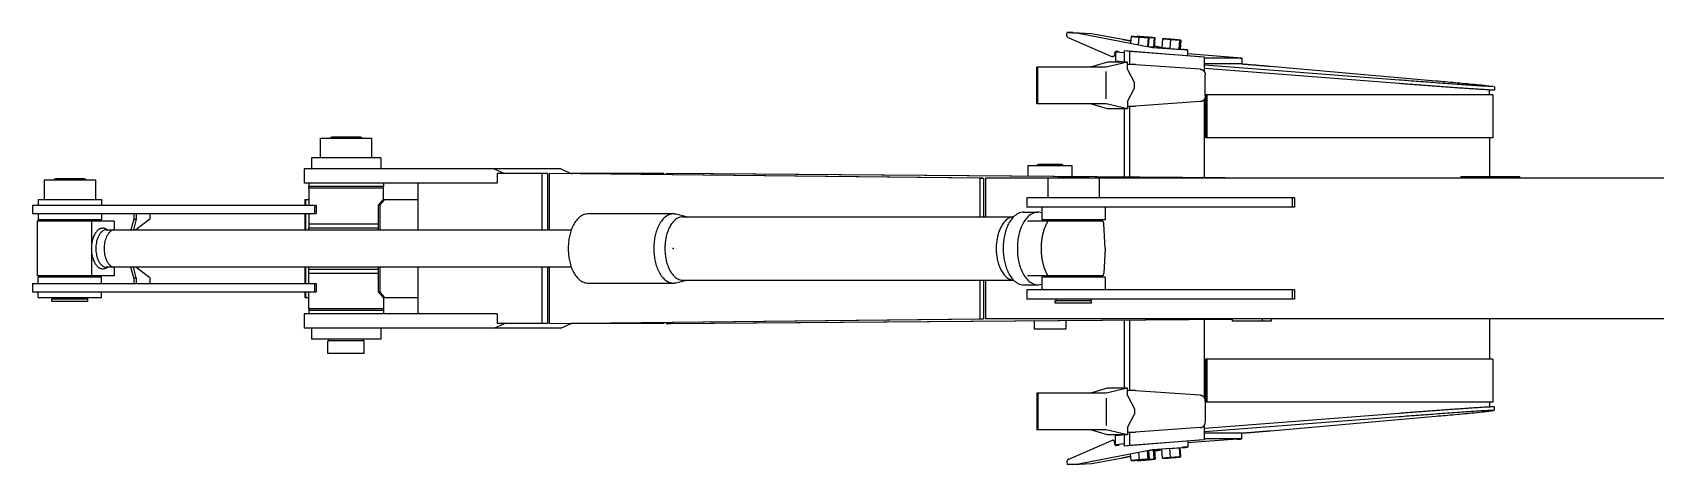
# Model space of a CAD drawing. Extents: x -121210 to 57230, y 84783 to 157800.
# Drawn here: x -105310 to -102279, y 146736 to 147543 of the extents above; entities that cross this region are included whole.
import ezdxf

# ---------------------------------------------------------------- set-up
doc = ezdxf.new("R2010")
doc.units = 0
doc.header["$MEASUREMENT"] = 0
doc.layers.get('0').update_dxf_attribs({"linetype": 'CONTINUOUS'})

# ---------------------------------------------------------------- blocks, each defined once
blk = doc.blocks.new('A$C09AE4EDA')
for p, q in [((1932, 1801.4), (1932.4, 1806.3)), ((1932.4, 1806.3), (1953.3, 1804.8)), ((1943.1, 1806.3), (1932.4, 1806.3)), ((1935.2, 1796.1), (2017.2, 1760.8)), ((1943.1, 1806.3), (1977.5, 1804.2)), ((1953.3, 1804.8), (2091.7, 1778.3)), ((1977.5, 1804.2), (2036.2, 1793.5)), ((2051.7, 1798.9), (2050.7, 1786.2)), ((2051.7, 1798.9), (2053.6, 1798.9)), ((2066.7, 1797.6), (2051.7, 1798.9)), ((2070.6, 1797.6), (2053.6, 1798.9)), ((2062.9, 1798.2), (2063, 1798.9)), ((2063, 1798.9), (2064.9, 1798.9)), ((2078, 1797.6), (2063, 1798.9)), ((2081.9, 1797.6), (2064.9, 1798.9)), ((2065.6, 1783.3), (2066.7, 1797.6)), ((2066.7, 1797.6), (2083.6, 1796.3)), ((2085.6, 1796.3), (2070.6, 1797.6)), ((2078, 1797.6), (2077.9, 1797)), ((2078, 1797.6), (2094.9, 1796.3)), ((2096.9, 1796.3), (2081.9, 1797.6)), ((2083.6, 1796.3), (2082.4, 1780.1)), ((2083.6, 1796.3), (2085.6, 1796.3)), ((2084.3, 1779.8), (2085.6, 1796.3)), ((2094.9, 1796.3), (2093.6, 1779.2)), ((2094.9, 1796.3), (2096.9, 1796.3)), ((2095.5, 1779.2), (2096.9, 1796.3)), ((2110.6, 1794.6), (2109.3, 1777.5)), ((2110.6, 1794.6), (2112.6, 1794.6)), ((2125.6, 1793.4), (2110.6, 1794.6)), ((2129.5, 1793.4), (2112.6, 1794.6)), ((2125.6, 1793.4), (2124.3, 1776.2)), ((2125.6, 1793.4), (2142.6, 1792.1)), ((2144.5, 1792.1), (2129.5, 1793.4)), ((2141.2, 1774.9), (2142.6, 1792.1)), ((2142.6, 1792.1), (2144.5, 1792.1)), ((2144.5, 1792.1), (2143.2, 1774.9)), ((2021.5, 1769.6), (2021, 1763.5)), ((2039.3, 1768), (2022.5, 1769.7)), ((2029.2, 1769.7), (2022.5, 1769.7)), ((2022.5, 1769.7), (2022.5, 1752.4)), ((2029.2, 1769.7), (2022.5, 1769.7)), ((2027.8, 1770.5), (2023.3, 1770.9)), ((2178.4, 1761), (2039.3, 1772.1)), ((2039.3, 1750.8), (2039.3, 1772.1)), ((2049.6, 1771), (2039.3, 1772.1)), ((2188.6, 1760), (2049.6, 1771)), ((2049.6, 1746.5), (2049.6, 1771)), ((2084.3, 1779.9), (2093.6, 1779.2)), ((2091.7, 1778.3), (2146.3, 1774.4)), ((2093.6, 1779.2), (2095.5, 1779.2)), ((2107.9, 1778.3), (2109.3, 1778.2)), ((2124.3, 1776.2), (2109.3, 1777.5)), ((2124.3, 1776.2), (2141.2, 1774.9)), ((2141.2, 1774.9), (2143.2, 1774.9)), ((2143.2, 1775.1), (2151.7, 1774.4)), ((2157.5, 1762.7), (2157.5, 1773.8)), ((2250, 1759), (2157.5, 1766.1)), ((2188.7, 1760), (2178.4, 1761)), ((2188.6, 1732.8), (2188.6, 1760)), ((2258.8, 1758.3), (2188.6, 1758.3)), ((2258.8, 1758.3), (2258.7, 1747.6)), ((2005.4, 1741.4), (1875.9, 1741.4)), ((1875.9, 1673.2), (1875.9, 1741.4)), ((1877.7, 1673.2), (1877.7, 1741.4)), ((2007.4, 1750.8), (1976, 1741.4)), ((2044.8, 1750.8), (2005.4, 1741.4)), ((2005.4, 1682.4), (2005.4, 1733.2)), ((2044.8, 1750.8), (2007.4, 1750.8)), ((2039.3, 1750.7), (2022.5, 1752.4)), ((2044.8, 1737.4), (2044.8, 1750.8)), ((2059.9, 1746.5), (2044.8, 1746.5)), ((2044.8, 1737.4), (2058.1, 1712.1)), ((2180.9, 1737.5), (2059.9, 1746.1)), ((2258.7, 1747.6), (2188.6, 1747.6)), ((2552.4, 1717.4), (2188.6, 1745.4)), ((2552.4, 1710.9), (2188.6, 1739)), ((2312.2, 1743.1), (2620.9, 1716.1)), ((2044.8, 1677.2), (2058.1, 1702.4)), ((2058.1, 1702.4), (2058.1, 1712.1)), ((2190.3, 1687.8), (2190.3, 1726.8)), ((2720.8, 1690.1), (2720.8, 1699)), ((2730.5, 1705.3), (2730.5, 1698.8)), ((2005.4, 1673.2), (1875.9, 1673.2)), ((2007.4, 1663.7), (1976, 1673.2)), ((2044.8, 1663.7), (2005.4, 1673.2)), ((2044.8, 1677.2), (2044.8, 1663.7)), ((2059.9, 1668), (2044.8, 1668)), ((2049.6, 1536.2), (2049.6, 1668)), ((2180.9, 1677.1), (2059.9, 1668.5)), ((2188.6, 1535.1), (2188.6, 1681.8)), ((2727.2, 1690.1), (2190.9, 1690.1)), ((2190.9, 1690.1), (2190.9, 1609.4)), ((2193.3, 1690.1), (2193.3, 1609.4)), ((2727.2, 1690.1), (2727.2, 1609.4)), ((2044.8, 1663.7), (2007.4, 1663.7)), ((2039.3, 1536.3), (2039.3, 1663.7)), ((537.9, 1608.9), (633.7, 1608.9)), ((537.9, 1572.4), (537.9, 1608.9)), ((612.7, 1611.1), (558.9, 1611.1)), ((633.7, 1572.4), (633.7, 1608.9)), ((2727.2, 1609.4), (2190.9, 1609.4)), ((2720.8, 1609.4), (2720.8, 1537.4)), ((986.8, 1551.9), (507.3, 1551.9)), ((507.3, 1551.9), (507.3, 1525.1)), ((650.3, 1572.4), (521.3, 1572.4)), ((521.3, 1572.4), (521.3, 1551.9)), ((650.3, 1572.4), (650.3, 1551.9)), ((862.1, 1551.9), (881.5, 1542.8)), ((986.8, 1551.9), (1007.1, 1542.4)), ((1859, 1557.8), (1941.1, 1557.8)), ((1859, 1557.8), (1859, 1537.6)), ((1921.6, 1560), (1878.5, 1560)), ((1941.1, 1557.8), (1941.1, 1537)), ((22, 1531), (22, 1494.4)), ((22, 1531), (117.8, 1531)), ((96.8, 1533.1), (43, 1533.1)), ((117.8, 1531), (117.8, 1494.4)), ((867.8, 1525.1), (507.3, 1525.1)), ((515.9, 1525.1), (515.9, 1518.6)), ((515.9, 1515.9), (515.9, 1518.6)), ((655.7, 1518.6), (515.9, 1518.6)), ((655.7, 1515.9), (515.9, 1515.9)), ((515.9, 1515.9), (515.9, 1483.7)), ((655.7, 1525.1), (655.7, 1518.6)), ((655.7, 1515.9), (655.7, 1518.6)), ((655.7, 1494.4), (655.7, 1515.9)), ((719.4, 1525.1), (719.4, 1438)), ((961.6, 1542.8), (867.8, 1542.8)), ((867.8, 1542.8), (867.8, 1525.1)), ((951.4, 1542.8), (951.4, 1438)), ((961.6, 1542.8), (961.6, 1438)), ((1774.6, 1534.2), (964.7, 1542.8)), ((1767.7, 1534.2), (965.1, 1542.8)), ((965.1, 1542.8), (965.1, 1438)), ((1178.8, 1542.8), (1006.2, 1542.8)), ((1178.8, 1542.8), (1178.8, 1540.5)), ((1183.5, 1542.8), (1192, 1542.8)), ((1183.5, 1542.8), (1183.5, 1540.4)), ((2305.3, 1534.2), (1185.8, 1542.8)), ((2307.2, 1534.2), (1192, 1542.8)), ((1767.7, 1534.2), (1776.3, 1534.2)), ((1769.5, 1534.2), (1769.5, 1462.2)), ((1776.3, 1534.2), (1776.3, 1462.2)), ((3498.8, 1534.2), (1779.6, 1534.2)), ((1779.6, 1534.2), (1779.6, 1462.2)), ((1896.2, 1534.2), (1896.2, 1497.6)), ((1971, 1536.3), (1917.2, 1536.3)), ((1992, 1534.2), (1992, 1497.6)), ((2667.8, 1537.4), (2777.1, 1537.4)), ((2667.8, 1537.4), (2667.8, 1534.2)), ((2777.1, 1537.4), (2777.1, 1534.2)), ((10.8, 1494.4), (129, 1494.4)), ((10.8, 1494.4), (10.8, 1483.7)), ((129, 1494.4), (129, 1483.7)), ((508.5, 1494.4), (515.9, 1494.4)), ((508.5, 1494.4), (508.5, 1483.7)), ((510.1, 1494.4), (510.1, 1483.7)), ((654.9, 1494.4), (645.6, 1483.7)), ((648.8, 1483.7), (658.1, 1494.4)), ((655.7, 1494.4), (719.4, 1494.4)), ((2356.7, 1497.6), (1857.1, 1497.6)), ((1857.1, 1497.6), (1857.1, 1480.4)), ((2352.6, 1497.6), (2352.6, 1480.4)), ((2356.7, 1497.6), (2356.7, 1480.4)), ((0, 1483.7), (530.1, 1483.7)), ((0, 1483.7), (0, 1468.6)), ((0, 1468.6), (530.1, 1468.6)), ((10.8, 1468.6), (10.8, 1456.8)), ((129, 1456.8), (10.8, 1456.8)), ((16.1, 1454.1), (16.1, 1456.8)), ((123.6, 1454.1), (123.6, 1456.8)), ((129, 1468.6), (129, 1456.8)), ((189.3, 1457.9), (184, 1438)), ((193.8, 1457.9), (188.6, 1438)), ((189.3, 1468.6), (189.3, 1457.9)), ((189.3, 1457.9), (193.8, 1457.9)), ((219.3, 1457.9), (193.2, 1438)), ((193.8, 1468.6), (193.8, 1457.9)), ((219.3, 1468.6), (219.3, 1457.9)), ((508.5, 1468.6), (508.5, 1438)), ((510.1, 1468.6), (510.1, 1438)), ((515.9, 1468.6), (515.9, 1449.3)), ((526.6, 1483.7), (526.6, 1468.6)), ((530.1, 1483.7), (530.1, 1468.6)), ((645.6, 1483.7), (648.8, 1483.7)), ((645.6, 1483.7), (645.6, 1438)), ((648.8, 1483.7), (648.8, 1438)), ((1199.3, 1467.5), (1037.1, 1467.5)), ((1221.3, 1462.2), (1201.8, 1466.9)), ((1214.6, 1462.2), (1832.3, 1462.2)), ((1851, 1470.8), (1877.6, 1470.8)), ((2356.7, 1480.4), (1857.1, 1480.4)), ((1885, 1480.4), (1885, 1456.8)), ((2003.2, 1456.8), (1885, 1456.8)), ((1890.3, 1454.1), (1890.3, 1456.8)), ((1997.8, 1454.1), (1997.8, 1456.8)), ((2003.2, 1480.4), (2003.2, 1456.8)), ((8.6, 1454.1), (8.6, 1352)), ((152.9, 1454.1), (8.6, 1454.1)), ((110, 1454.1), (110, 1352)), ((136.9, 1439.7), (140.6, 1438)), ((137.7, 1438), (1005.9, 1438)), ((152.9, 1454.1), (152.9, 1438)), ((515.9, 1449.3), (645.6, 1449.3)), ((515.9, 1449.3), (515.9, 1441.6)), ((515.9, 1441.6), (645.6, 1441.6)), ((515.9, 1438), (515.9, 1441.6)), ((1997.9, 1454.1), (1858.1, 1454.1)), ((2003.2, 1403), (2000.9, 1449.2)), ((2003.2, 1403), (2000.9, 1356.9)), ((136.9, 1366.4), (140.6, 1368.1)), ((1005.9, 1368.1), (137.7, 1368.1)), ((152.9, 1368.1), (152.9, 1352)), ((189.3, 1348.2), (184, 1368.1)), ((193.8, 1348.2), (188.6, 1368.1)), ((219.3, 1348.2), (193.2, 1368.1)), ((508.5, 1368.1), (508.5, 1337.4)), ((510.1, 1368.1), (510.1, 1337.4)), ((515.9, 1364.5), (515.9, 1368.1)), ((515.9, 1364.5), (645.6, 1364.5)), ((515.9, 1356.8), (515.9, 1364.5)), ((645.6, 1368.1), (645.6, 1322.4)), ((648.8, 1368.1), (648.8, 1322.4)), ((719.4, 1368.1), (719.4, 1281)), ((951.4, 1368.1), (951.4, 1263.3)), ((961.6, 1368.1), (961.6, 1263.3)), ((965.1, 1368.1), (965.1, 1263.3)), ((0, 1337.4), (530.1, 1337.4)), ((0, 1337.4), (0, 1322.4)), ((152.9, 1352), (8.6, 1352)), ((129, 1349.3), (10.8, 1349.3)), ((10.8, 1337.4), (10.8, 1349.3)), ((16.1, 1349.3), (16.1, 1352)), ((123.6, 1349.3), (123.6, 1352)), ((129, 1337.4), (129, 1349.3)), ((189.3, 1348.2), (193.8, 1348.2)), ((189.3, 1348.2), (189.3, 1337.4)), ((193.8, 1348.2), (193.8, 1337.4)), ((219.3, 1348.2), (219.3, 1337.4)), ((515.9, 1356.8), (645.6, 1356.8)), ((515.9, 1337.4), (515.9, 1356.8)), ((526.6, 1337.4), (526.6, 1322.4)), ((530.1, 1337.4), (530.1, 1322.4)), ((1037.1, 1338.5), (1199.3, 1338.5)), ((1201.8, 1339.1), (1221.3, 1343.9)), ((1214.6, 1343.9), (1832.3, 1343.9)), ((1769.5, 1343.9), (1769.5, 1271.8)), ((1776.3, 1343.9), (1776.3, 1271.9)), ((1779.6, 1343.9), (1779.6, 1271.9)), ((1851, 1335.3), (1877.6, 1335.3)), ((1997.9, 1352), (1858.5, 1352)), ((2003.2, 1349.3), (1885, 1349.3)), ((1885, 1349.3), (1885, 1325.6)), ((1890.3, 1349.3), (1890.3, 1352)), ((1997.8, 1349.3), (1997.8, 1352)), ((2003.2, 1349.3), (2003.2, 1325.6)), ((0, 1322.4), (530.1, 1322.4)), ((10.8, 1311.6), (10.8, 1322.4)), ((10.8, 1311.6), (129, 1311.6)), ((103.7, 1308.4), (36, 1308.4)), ((36, 1304.1), (36, 1308.4)), ((103.7, 1304.1), (36, 1304.1)), ((37.6, 1309), (37.6, 1311.6)), ((102.1, 1309), (102.1, 1311.6)), ((103.7, 1304.1), (103.7, 1308.4)), ((129, 1311.6), (129, 1322.4)), ((508.5, 1322.4), (508.5, 1311.6)), ((508.5, 1311.6), (515.9, 1311.6)), ((510.1, 1322.4), (510.1, 1311.6)), ((515.9, 1290.1), (515.9, 1322.4)), ((654.9, 1311.6), (645.6, 1322.4)), ((645.6, 1322.4), (648.8, 1322.4)), ((648.8, 1322.4), (658.1, 1311.6)), ((654.9, 1311.6), (719.4, 1311.6)), ((655.7, 1311.6), (655.7, 1290.1)), ((2356.7, 1325.6), (1857.1, 1325.6)), ((1857.1, 1325.6), (1857.1, 1308.4)), ((2356.7, 1308.4), (1857.1, 1308.4)), ((1978, 1305.2), (1910.2, 1305.2)), ((1910.2, 1300.9), (1910.2, 1305.2)), ((1911.8, 1308.4), (1911.8, 1305.7)), ((1976.3, 1308.4), (1976.3, 1305.7)), ((1978, 1300.9), (1978, 1305.2)), ((2352.6, 1325.6), (2352.6, 1308.4)), ((2356.7, 1325.6), (2356.7, 1308.4)), ((867.8, 1281), (507.3, 1281)), ((507.3, 1281), (507.3, 1254.1)), ((655.7, 1290.1), (515.9, 1290.1)), ((515.9, 1290.1), (515.9, 1287.5)), ((655.7, 1287.5), (515.9, 1287.5)), ((515.9, 1287.5), (515.9, 1281)), ((655.7, 1290.1), (655.7, 1287.5)), ((655.7, 1287.5), (655.7, 1281)), ((867.8, 1281), (867.8, 1263.3)), ((1978, 1300.9), (1910.2, 1300.9)), ((986.8, 1254.1), (507.3, 1254.1)), ((521.3, 1254.1), (521.3, 1233.7)), ((650.3, 1254.1), (650.3, 1233.7)), ((862.1, 1254.1), (881.5, 1263.3)), ((961.6, 1263.3), (867.8, 1263.3)), ((964.7, 1263.3), (1774.6, 1271.9)), ((965.1, 1263.3), (1767.7, 1271.8)), ((986.8, 1254.1), (1007.1, 1263.7)), ((1178.8, 1263.3), (1006.2, 1263.3)), ((1178.8, 1265.6), (1178.8, 1263.3)), ((1183.5, 1263.3), (2240.3, 1271.4)), ((1183.5, 1265.6), (1183.5, 1263.3)), ((1183.5, 1263.3), (1192, 1263.3)), ((1192, 1263.3), (2240.3, 1271.4)), ((1767.7, 1271.8), (1776.3, 1271.9)), ((3498.8, 1271.9), (1779.6, 1271.9)), ((1870.5, 1268.5), (1870.5, 1252.5)), ((1929.6, 1252.5), (1870.5, 1252.5)), ((1929.6, 1269), (1929.6, 1252.5)), ((2039.3, 1142.3), (2039.3, 1269.8)), ((2049.6, 1138), (2049.6, 1269.9)), ((2188.6, 1124.2), (2188.6, 1271)), ((2240.3, 1271.9), (2240.3, 1267.6)), ((2313.4, 1267.6), (2240.3, 1267.6)), ((2296.6, 1271.9), (2296.6, 1267.6)), ((2313.4, 1271.9), (2313.4, 1267.6)), ((2720.8, 1271.9), (2720.8, 1196.6)), ((650.3, 1233.7), (521.3, 1233.7)), ((551.9, 1206.8), (551.9, 1230.5)), ((619.6, 1230.5), (551.9, 1230.5)), ((553.5, 1231), (553.5, 1233.7)), ((618, 1231), (618, 1233.7)), ((619.6, 1206.8), (619.6, 1230.5)), ((619.6, 1206.8), (551.9, 1206.8)), ((2727.2, 1196.6), (2190.9, 1196.6)), ((2190.9, 1196.6), (2190.9, 1116)), ((2193.3, 1196.6), (2193.3, 1116)), ((2727.2, 1196.6), (2727.2, 1116)), ((2005.4, 1132.9), (1875.9, 1132.9)), ((1875.9, 1132.9), (1875.9, 1064.6)), ((1877.7, 1132.9), (1877.7, 1064.6)), ((2007.4, 1142.3), (1976, 1132.9)), ((2044.8, 1142.3), (2005.4, 1132.9)), ((2005.4, 1123.6), (2005.4, 1072.9)), ((2044.8, 1142.3), (2007.4, 1142.3)), ((2044.8, 1128.9), (2044.8, 1142.3)), ((2059.9, 1138), (2044.8, 1138)), ((2044.8, 1128.9), (2058.1, 1103.6)), ((2180.9, 1129), (2059.9, 1137.5)), ((2044.8, 1068.7), (2058.1, 1093.9)), ((2058.1, 1103.6), (2058.1, 1093.9)), ((2552.4, 1095.2), (2188.6, 1067.1)), ((2190.3, 1118.3), (2190.3, 1079.3)), ((2727.2, 1116), (2190.9, 1116)), ((2720.8, 1116), (2720.8, 1107.1)), ((2730.5, 1100.8), (2730.5, 1107.2)), ((2005.4, 1064.6), (1875.9, 1064.6)), ((2007.4, 1055.2), (1976, 1064.6)), ((2044.8, 1055.2), (2005.4, 1064.6)), ((2044.8, 1068.7), (2044.8, 1055.2)), ((2180.9, 1068.6), (2059.9, 1060)), ((2552.4, 1088.7), (2188.6, 1060.6)), ((2188.6, 1046.1), (2188.6, 1073.3)), ((2312.2, 1062.9), (2620.9, 1090)), ((1935.2, 1010), (2017.2, 1045.3)), ((2044.8, 1055.2), (2007.4, 1055.2)), ((2021.5, 1036.5), (2021, 1042.5)), ((2039.3, 1055.3), (2022.5, 1053.6)), ((2022.5, 1036.4), (2022.5, 1053.6)), ((2039.3, 1038.1), (2022.5, 1036.4)), ((2029.2, 1036.4), (2022.5, 1036.4)), ((2027.8, 1035.6), (2023.3, 1035.2)), ((2039.3, 1034), (2039.3, 1055.2)), ((2178.4, 1045), (2039.3, 1034)), ((2049.6, 1035.1), (2039.3, 1034)), ((2059.9, 1059.5), (2044.8, 1059.5)), ((2049.6, 1035.1), (2049.6, 1059.5)), ((2188.6, 1046.1), (2049.6, 1035.1)), ((2091.7, 1027.7), (2146.3, 1031.6)), ((2124.3, 1029.8), (2141.2, 1031.1)), ((2141.2, 1031.1), (2142.6, 1014)), ((2141.2, 1031.1), (2143.2, 1031.1)), ((2143.2, 1030.9), (2151.7, 1031.7)), ((2144.5, 1014), (2143.2, 1031.1)), ((2250, 1047), (2157.5, 1040)), ((2157.5, 1043.4), (2157.5, 1032.3)), ((2188.7, 1046.1), (2178.4, 1045)), ((2258.7, 1058.5), (2188.6, 1058.5)), ((2258.8, 1047.7), (2188.6, 1047.7)), ((2258.8, 1047.7), (2258.7, 1058.5)), ((1932, 1004.7), (1932.4, 999.8)), ((1932.4, 999.8), (1953.3, 1001.3)), ((1943.1, 999.8), (1977.5, 1001.9)), ((1953.3, 1001.3), (2091.7, 1027.7)), ((1977.5, 1001.9), (2036.2, 1012.5)), ((2051.7, 1007.2), (2050.7, 1019.9)), ((2066.7, 1008.5), (2051.7, 1007.2)), ((2051.7, 1007.2), (2053.6, 1007.2)), ((2070.6, 1008.5), (2053.6, 1007.2)), ((2062.9, 1007.9), (2063, 1007.2)), ((2078, 1008.5), (2063, 1007.2)), ((2063, 1007.2), (2064.9, 1007.2)), ((2081.9, 1008.5), (2064.9, 1007.2)), ((2065.6, 1022.7), (2066.7, 1008.5)), ((2066.7, 1008.5), (2083.6, 1009.7)), ((2085.6, 1009.7), (2070.6, 1008.5)), ((2078, 1008.5), (2077.9, 1009.1)), ((2078, 1008.5), (2094.9, 1009.7)), ((2096.9, 1009.7), (2081.9, 1008.5)), ((2083.6, 1009.7), (2082.4, 1025.9)), ((2083.6, 1009.7), (2085.6, 1009.7)), ((2084.3, 1026.2), (2093.6, 1026.9)), ((2084.3, 1026.3), (2085.6, 1009.7)), ((2094.9, 1009.7), (2093.6, 1026.9)), ((2093.6, 1026.9), (2095.5, 1026.9)), ((2094.9, 1009.7), (2096.9, 1009.7)), ((2095.5, 1026.9), (2096.9, 1009.7)), ((2107.9, 1027.7), (2109.3, 1027.9)), ((2124.3, 1029.8), (2109.3, 1028.6)), ((2110.6, 1011.4), (2109.3, 1028.6)), ((2125.6, 1012.7), (2110.6, 1011.4)), ((2110.6, 1011.4), (2112.6, 1011.4)), ((2129.5, 1012.7), (2112.6, 1011.4)), ((2125.6, 1012.7), (2124.3, 1029.8)), ((2125.6, 1012.7), (2142.6, 1014)), ((2144.5, 1014), (2129.5, 1012.7)), ((2142.6, 1014), (2144.5, 1014)), ((1943.1, 999.8), (1932.4, 999.8))]:
    blk.add_line(p, q)
for points in [[(1935.1, 1796.1, 0.000009), (1934.7, 1796.3, 0.000008), (1934.4, 1796.5, 0.000007), (1934, 1796.8, 0.000006), (1933.7, 1797, 0.000005), (1933.4, 1797.4, 0.000003), (1933.1, 1797.7, 0.000002), (1932.8, 1798), (1932.6, 1798.4, -0.000001), (1932.4, 1798.8, -0.000002), (1932.3, 1799.2, -0.000004), (1932.1, 1799.6, -0.000005), (1932, 1800, -0.000006), (1932, 1800.4, -0.000007), (1931.9, 1800.9, -0.000008), (1932, 1801.3, -0.000009), (1932, 1801.6)], [(2036.1, 1793.5, -0.000029), (2037.1, 1793.4, -0.000029), (2038, 1793.2, -0.000029), (2038.9, 1793, -0.000028), (2039.8, 1792.8, -0.000028), (2040.7, 1792.7, -0.000029), (2041.6, 1792.5, -0.000029), (2042.6, 1792.3, -0.000029), (2043.5, 1792.1, -0.000029), (2044.4, 1792, -0.000029), (2045.3, 1791.8, -0.000028), (2046.3, 1791.6, -0.000028), (2047.2, 1791.4, -0.000028), (2048.1, 1791.2, -0.000029), (2049, 1791, -0.000029), (2049.9, 1790.9, -0.000029), (2050.9, 1790.7)], [(2021.1, 1764.1, 0.000007), (2021, 1763.8, 0.000009), (2021, 1763.5, 0.00001), (2020.9, 1763.1, 0.000011), (2020.7, 1762.8, 0.000012), (2020.5, 1762.5, 0.000013), (2020.3, 1762.3, 0.000013), (2020.1, 1762, 0.000014), (2019.8, 1761.8, 0.000014), (2019.5, 1761.6, 0.000014), (2019.2, 1761.4, 0.000014), (2018.9, 1761.3, 0.000014), (2018.6, 1761.2, 0.000013), (2018.2, 1761.1, 0.000012), (2017.9, 1761.1, 0.000011), (2017.6, 1761.1, 0.00001), (2017.2, 1761.2)], [(2021.5, 1768.9, -0.000004), (2021.5, 1769.1, -0.000005), (2021.5, 1769.2, -0.000005), (2021.6, 1769.4, -0.000006), (2021.6, 1769.6, -0.000006), (2021.7, 1769.7, -0.000006), (2021.8, 1769.9, -0.000007), (2021.9, 1770.1, -0.000007), (2022.1, 1770.2, -0.000007), (2022.2, 1770.3, -0.000008), (2022.3, 1770.4, -0.000008), (2022.5, 1770.6, -0.000008), (2022.7, 1770.6, -0.000008), (2022.9, 1770.7, -0.000008), (2023, 1770.8, -0.000007), (2023.2, 1770.8, -0.000007), (2023.4, 1770.9)], [(2027.8, 1770.3, -0.000005), (2028, 1770.3, -0.000004), (2028.1, 1770.3, -0.000004), (2028.2, 1770.2, -0.000004), (2028.4, 1770.2, -0.000004), (2028.5, 1770.1, -0.000004), (2028.6, 1770.1, -0.000003), (2028.8, 1770, -0.000003), (2028.9, 1769.9, -0.000003), (2029, 1769.8, -0.000002), (2029.2, 1769.7, -0.000002), (2029.3, 1769.6, -0.000001), (2029.4, 1769.5, -0.000001), (2029.5, 1769.4), (2029.5, 1769.2), (2029.6, 1769.1, 0.000001), (2029.7, 1768.9)], [(2095.7, 1781.1, -0.000024), (2096.5, 1781, -0.000024), (2097.2, 1780.8, -0.000024), (2098, 1780.6, -0.000024), (2098.8, 1780.4, -0.000024), (2099.5, 1780.3, -0.000024), (2100.3, 1780.1, -0.000024), (2101.1, 1779.9, -0.000024), (2101.8, 1779.7, -0.000024), (2102.6, 1779.6, -0.000024), (2103.4, 1779.4, -0.000024), (2104.1, 1779.2, -0.000024), (2104.9, 1779, -0.000024), (2105.7, 1778.9, -0.000024), (2106.5, 1778.7, -0.000024), (2107.2, 1778.5, -0.000024), (2108, 1778.3)], [(2151.7, 1774.4, -0.000037), (2152.8, 1774.3, -0.000036), (2153.9, 1774.2, -0.000036), (2154.9, 1774.1, -0.000036), (2156, 1774, -0.005473), (2157.1, 1773.8, 0.126969), (2156.9, 1773.8, 0.000036), (2155.8, 1773.8, 0.000036), (2154.8, 1773.9, 0.000036), (2153.8, 1773.9, 0.000036), (2152.7, 1774, 0.000036), (2151.7, 1774.1, 0.000036), (2150.6, 1774.1, 0.000036), (2149.6, 1774.2, 0.000036), (2148.5, 1774.3, 0.000036), (2147.5, 1774.4, 0.000036), (2146.5, 1774.4)], [(2249.7, 1759, -0.000019), (2250.2, 1759, -0.000019), (2250.8, 1759, -0.000019), (2251.4, 1758.9, -0.000019), (2251.9, 1758.9, -0.00002), (2252.5, 1758.8, -0.00002), (2253, 1758.8, -0.00002), (2253.6, 1758.7, -0.00002), (2254.2, 1758.7, -0.00002), (2254.7, 1758.7, -0.00002), (2255.3, 1758.6, -0.00002), (2255.9, 1758.6, -0.00002), (2256.5, 1758.5, -0.00002), (2257, 1758.5, -0.00002), (2257.6, 1758.4, -0.00002), (2258.2, 1758.4, -0.00002), (2258.7, 1758.3)], [(2180.9, 1737.5, -0.025592), (2181.8, 1737.4, -0.02559), (2182.8, 1737.2, -0.025464), (2183.7, 1736.9, -0.024875), (2184.6, 1736.5, -0.024556), (2185.4, 1736, -0.024608), (2186.3, 1735.4, -0.024562), (2187, 1734.8, -0.02404), (2187.7, 1734.1, -0.023311), (2188.3, 1733.3, -0.022929), (2188.8, 1732.4, -0.022581), (2189.3, 1731.6, -0.022276), (2189.7, 1730.7, -0.022019), (2190, 1729.7, -0.021816), (2190.2, 1728.8, -0.022202), (2190.3, 1727.8, -0.021792), (2190.3, 1726.8)], [(2258.8, 1747.6, -0.000116), (2262.1, 1747.3, -0.000116), (2265.4, 1747, -0.000116), (2268.8, 1746.8, -0.000116), (2272.1, 1746.5, -0.000117), (2275.5, 1746.2, -0.000116), (2278.8, 1746, -0.000116), (2282.2, 1745.7, -0.000116), (2285.5, 1745.4, -0.000116), (2288.8, 1745.1, -0.000116), (2292.2, 1744.9, -0.000117), (2295.5, 1744.6, -0.000117), (2298.9, 1744.3, -0.000117), (2302.2, 1744, -0.000117), (2305.6, 1743.7, -0.000118), (2309, 1743.4, -0.000117), (2312.3, 1743.1)], [(2621, 1716.1, -0.000304), (2638.9, 1714.5, -0.000387), (2656.9, 1712.9, -0.000532), (2674.9, 1711.2, -0.000828), (2692.8, 1709.6, -0.001665), (2710.8, 1707.8, -0.009185), (2728.7, 1705.7, -0.060697), (2714.3, 1705.8, -0.002039), (2696.3, 1706.9, -0.000927), (2678.3, 1708.1, -0.000574), (2660.4, 1709.3, -0.00041), (2642.4, 1710.6, -0.000318), (2624.4, 1711.9, -0.00026), (2606.5, 1713.3, -0.000222), (2588.5, 1714.6, -0.000195), (2570.5, 1716, -0.000175), (2552.5, 1717.4)], [(2730.5, 1698.8, -0.025757), (2719.4, 1699, -0.002278), (2708.2, 1699.7, -0.001063), (2697.1, 1700.4, -0.000658), (2686, 1701.1, -0.000464), (2674.9, 1701.8, -0.000354), (2663.8, 1702.6, -0.000284), (2652.7, 1703.4, -0.000237), (2641.6, 1704.2, -0.000203), (2630.5, 1705, -0.000177), (2619.4, 1705.8, -0.000158), (2608.3, 1706.7, -0.000143), (2597.2, 1707.5, -0.000131), (2586.1, 1708.3, -0.000121), (2574.9, 1709.2, -0.000113), (2563.8, 1710, -0.000106), (2552.7, 1710.9)], [(2190.3, 1687.8, -0.021238), (2190.3, 1686.8, -0.021217), (2190.2, 1685.9, -0.021395), (2190, 1684.9, -0.022047), (2189.7, 1684, -0.02233), (2189.3, 1683, -0.022328), (2188.8, 1682.2, -0.022648), (2188.3, 1681.3, -0.023009), (2187.7, 1680.6, -0.0234), (2187, 1679.9, -0.023809), (2186.3, 1679.2, -0.024223), (2185.5, 1678.6, -0.024624), (2184.6, 1678.1, -0.024996), (2183.7, 1677.7, -0.02532), (2182.8, 1677.4, -0.025579), (2181.8, 1677.2, -0.026338), (2180.8, 1677.1)], [(1037.1, 1467.5, 0.114747), (1027.3, 1465.2, 0.081542), (1019.2, 1459.3, 0.054654), (1012.9, 1451.4, 0.039379), (1008.2, 1442.5, 0.030952), (1004.7, 1433, 0.026165), (1002.4, 1423.2, 0.023538), (1001, 1413.2, 0.022362), (1000.5, 1403.1, 0.022308), (1001, 1393, 0.023488), (1002.3, 1383, 0.026145), (1004.7, 1373.2, 0.030929), (1008.1, 1363.6, 0.039314), (1012.9, 1354.7, 0.054535), (1019.1, 1346.8, 0.081418), (1027.3, 1340.9, 0.114969), (1037, 1338.5)], [(1201.8, 1466.9, 0.128843), (1191.2, 1466.8, 0.10191), (1181.8, 1461.8, 0.066338), (1174.5, 1454.1, 0.045577), (1169, 1444.8, 0.034468), (1165, 1434.9, 0.028439), (1162.4, 1424.5, 0.025213), (1160.8, 1413.8, 0.023791), (1160.3, 1403.1, 0.023729), (1160.8, 1392.4, 0.025154), (1162.3, 1381.8, 0.028416), (1165, 1371.4, 0.034366), (1168.9, 1361.4, 0.045398), (1174.4, 1352.1, 0.06615), (1181.7, 1344.3, 0.101778), (1191.1, 1339.3, 0.129151), (1201.8, 1339.1)], [(1214.6, 1462.2, 0.114747), (1205.6, 1460, 0.081541), (1198.2, 1454.6, 0.054653), (1192.4, 1447.4, 0.039379), (1188.1, 1439.2, 0.030952), (1184.9, 1430.5, 0.026165), (1182.8, 1421.5, 0.023539), (1181.5, 1412.3, 0.022363), (1181.1, 1403.1, 0.022309), (1181.5, 1393.8, 0.023488), (1182.7, 1384.7, 0.026146), (1184.9, 1375.7, 0.03093), (1188, 1366.9, 0.039314), (1192.4, 1358.7, 0.054535), (1198.1, 1351.5, 0.081416), (1205.6, 1346.1, 0.114968), (1214.5, 1343.9)], [(1832.3, 1462.1, 0.110531), (1823.6, 1459.6, 0.077543), (1816.4, 1454.1, 0.052371), (1810.8, 1446.9, 0.038191), (1806.6, 1438.8, 0.03021), (1803.6, 1430.2, 0.025694), (1801.5, 1421.3, 0.023182), (1800.2, 1412.2, 0.022053), (1799.8, 1403.1, 0.021998), (1800.2, 1394, 0.023125), (1801.4, 1384.9, 0.025658), (1803.5, 1376, 0.030196), (1806.6, 1367.4, 0.038082), (1810.8, 1359.3, 0.052263), (1816.3, 1352.1, 0.077314), (1823.5, 1346.5, 0.110636), (1832.2, 1343.9)], [(1851, 1470.8, 0.114748), (1840.8, 1468.3, 0.081542), (1832.3, 1462.1, 0.054654), (1825.7, 1453.8, 0.039379), (1820.7, 1444.5, 0.030952), (1817.1, 1434.5, 0.026164), (1814.6, 1424.2, 0.023538), (1813.2, 1413.7, 0.022362), (1812.7, 1403.1, 0.022309), (1813.2, 1392.5, 0.023489), (1814.6, 1382, 0.026146), (1817, 1371.7, 0.030876), (1820.7, 1361.7, 0.039297), (1825.6, 1352.3, 0.054504), (1832.2, 1344, 0.081363), (1840.7, 1337.8, 0.114934), (1851, 1335.3)], [(1884.9, 1469.5, 0.131343), (1873.6, 1470.4, 0.110542), (1863.1, 1465.7, 0.071759), (1854.9, 1457.6, 0.048274), (1848.9, 1447.8, 0.035945), (1844.5, 1437.2, 0.029365), (1841.5, 1426, 0.025881), (1839.8, 1414.6, 0.024357), (1839.3, 1403.1, 0.024299), (1839.8, 1391.6, 0.025841), (1841.5, 1380.1, 0.029384), (1844.5, 1369, 0.035913), (1848.8, 1358.3, 0.048226), (1854.9, 1348.5, 0.071723), (1863.1, 1340.4, 0.110624), (1873.5, 1335.7, 0.131227), (1884.9, 1336.5)], [(136.8, 1439.7, 0.131414), (130.4, 1440.9, 0.120438), (124.2, 1438.7, 0.078575), (119.3, 1434.3, 0.051795), (115.7, 1428.7, 0.037821), (113.1, 1422.6, 0.030543), (111.4, 1416.2, 0.026688), (110.3, 1409.7, 0.025109), (110, 1403, 0.024971), (110.3, 1396.4, 0.026654), (111.3, 1389.9, 0.030549), (113.1, 1383.5, 0.03792), (115.7, 1377.3, 0.051843), (119.3, 1371.8, 0.078958), (124.2, 1367.4, 0.121217), (130.4, 1365.2, 0.130863), (136.9, 1366.4)], [(138.1, 1438, 0.114598), (132.9, 1436.7, 0.081492), (128.5, 1433.5, 0.054645), (125, 1429.3, 0.039433), (122.5, 1424.4, 0.030927), (120.6, 1419.3, 0.026189), (119.3, 1414, 0.023551), (118.6, 1408.6, 0.022369), (118.3, 1403.1, 0.022307), (118.6, 1397.6, 0.023477), (119.3, 1392.2, 0.026123), (120.6, 1386.9, 0.030962), (122.4, 1381.7, 0.039399), (125, 1376.9, 0.054501), (128.4, 1372.6, 0.081549), (132.8, 1369.4, 0.115431), (138.1, 1368.1)], [(153.6, 1438, 0.114598), (148.4, 1436.7, 0.081492), (144, 1433.5, 0.054645), (140.6, 1429.3, 0.039433), (138, 1424.4, 0.030927), (136.1, 1419.3, 0.026189), (134.8, 1414, 0.023551), (134.1, 1408.6, 0.022369), (133.8, 1403.1, 0.022307), (134.1, 1397.6, 0.023477), (134.8, 1392.2, 0.026123), (136.1, 1386.9, 0.030962), (137.9, 1381.7, 0.039399), (140.5, 1376.9, 0.054501), (143.9, 1372.6, 0.081549), (148.3, 1369.4, 0.115431), (153.6, 1368.1)], [(1896.7, 1454.1, 0.026246), (1893.4, 1448.3, 0.022124), (1890.7, 1442.2, 0.019262), (1888.4, 1436, 0.017235), (1886.6, 1429.5, 0.015823), (1885.3, 1423, 0.014871), (1884.3, 1416.4, 0.014281), (1883.8, 1409.7, 0.01403), (1883.6, 1403, 0.013979), (1883.8, 1396.4, 0.014263), (1884.3, 1389.7, 0.014858), (1885.3, 1383.1, 0.015821), (1886.6, 1376.6, 0.017249), (1888.4, 1370.1, 0.019303), (1890.7, 1363.8, 0.02224), (1893.4, 1357.7, 0.026472), (1896.8, 1351.9)], [(2000.9, 1449.2, -0.000007), (2000.9, 1449.6, -0.000007), (2000.9, 1450, -0.000006), (2000.8, 1450.4, -0.000005), (2000.7, 1450.8, -0.000005), (2000.6, 1451.1, -0.000004), (2000.5, 1451.5, -0.000003), (2000.4, 1451.9, -0.000002), (2000.2, 1452.2, -0.000001), (2000, 1452.6), (1999.8, 1452.9, 0.000002), (1999.6, 1453.2, 0.000004), (1999.3, 1453.5, 0.036042), (1999, 1453.7, 0.043511), (1998.6, 1453.9, 0.053503), (1998.3, 1454.1, 0.052278), (1997.9, 1454.1)], [(1997.9, 1352, 0.053767), (1998.3, 1352, 0.049656), (1998.6, 1352.1, 0.041916), (1999, 1352.3, -0.000016), (1999.3, 1352.5, -0.000016), (1999.5, 1352.8, -0.000015), (1999.8, 1353.1, -0.000015), (2000, 1353.4, -0.000014), (2000.2, 1353.7, -0.000013), (2000.3, 1354.1, -0.000013), (2000.5, 1354.4, -0.000013), (2000.6, 1354.8, -0.000012), (2000.7, 1355.2, -0.000012), (2000.8, 1355.6, -0.000011), (2000.8, 1356, -0.000011), (2000.9, 1356.4, -0.00001), (2000.9, 1356.8)], [(2190.3, 1118.3, 0.021238), (2190.3, 1119.2, 0.021217), (2190.2, 1120.2, 0.021394), (2190, 1121.1, 0.022046), (2189.7, 1122.1, 0.022329), (2189.3, 1123, 0.022327), (2188.8, 1123.9, 0.022647), (2188.3, 1124.7, 0.023007), (2187.7, 1125.5, 0.023399), (2187, 1126.2, 0.023808), (2186.3, 1126.9, 0.024222), (2185.5, 1127.4, 0.024624), (2184.6, 1127.9, 0.024997), (2183.7, 1128.3, 0.025321), (2182.8, 1128.6, 0.025581), (2181.8, 1128.9, 0.026341), (2180.8, 1129)], [(2621, 1090, 0.000304), (2638.9, 1091.6, 0.000387), (2656.9, 1093.2, 0.000532), (2674.9, 1094.8, 0.000828), (2692.8, 1096.5, 0.001665), (2710.8, 1098.3, 0.009185), (2728.7, 1100.4, 0.060696), (2714.3, 1100.3, 0.002039), (2696.3, 1099.2, 0.000927), (2678.3, 1098, 0.000574), (2660.4, 1096.7, 0.000409), (2642.4, 1095.4, 0.000317), (2624.4, 1094.1, 0.00026), (2606.5, 1092.8, 0.000222), (2588.5, 1091.4, 0.000195), (2570.5, 1090.1, 0.000175), (2552.5, 1088.7)], [(2730.5, 1107.2, 0.025757), (2719.4, 1107, 0.002278), (2708.2, 1106.4, 0.001063), (2697.1, 1105.7, 0.000658), (2686, 1105, 0.000464), (2674.9, 1104.2, 0.000354), (2663.8, 1103.4, 0.000284), (2652.7, 1102.7, 0.000237), (2641.6, 1101.9, 0.000203), (2630.5, 1101, 0.000177), (2619.4, 1100.2, 0.000158), (2608.3, 1099.4, 0.000143), (2597.2, 1098.6, 0.000131), (2586.1, 1097.7, 0.000121), (2574.9, 1096.9, 0.000113), (2563.8, 1096, 0.000106), (2552.7, 1095.2)], [(2180.9, 1068.5, 0.025595), (2181.8, 1068.7, 0.025592), (2182.8, 1068.9, 0.025466), (2183.7, 1069.2, 0.024876), (2184.6, 1069.6, 0.024556), (2185.4, 1070.1, 0.024608), (2186.3, 1070.6, 0.024561), (2187, 1071.3, 0.024039), (2187.7, 1072, 0.023309), (2188.3, 1072.8, 0.022928), (2188.8, 1073.6, 0.02258), (2189.3, 1074.5, 0.022274), (2189.7, 1075.4, 0.022018), (2190, 1076.3, 0.021815), (2190.2, 1077.3, 0.022202), (2190.3, 1078.3, 0.021792), (2190.3, 1079.3)], [(2258.8, 1058.5, -0.000136), (2262.1, 1058.8, -0.000136), (2265.4, 1059, -0.000136), (2268.8, 1059.3, -0.000136), (2272.1, 1059.6, -0.000137), (2275.5, 1059.8, -0.000136), (2278.8, 1060.1, -0.000137), (2282.2, 1060.4, -0.000137), (2285.5, 1060.6, -0.000137), (2288.8, 1060.9, -0.000137), (2292.2, 1061.2, -0.000137), (2295.5, 1061.5, -0.000138), (2298.9, 1061.8, -0.000138), (2302.2, 1062, -0.000138), (2305.6, 1062.3, -0.000139), (2309, 1062.6, -0.000138), (2312.3, 1062.9)], [(2021.1, 1042, -0.000006), (2021, 1042.3, -0.000005), (2021, 1042.6, -0.000004), (2020.9, 1042.9, -0.000002), (2020.7, 1043.2, -0.000001), (2020.5, 1043.5, 0.000001), (2020.3, 1043.8, 0.000003), (2020.1, 1044, 0.000004), (2019.8, 1044.3, 0.000006), (2019.5, 1044.5, 0.000008), (2019.2, 1044.6, 0.000009), (2018.9, 1044.8, 0.00001), (2018.6, 1044.9, 0.000011), (2018.2, 1044.9, 0.000012), (2017.9, 1045, 0.000012), (2017.6, 1044.9, 0.000013), (2017.2, 1044.9)], [(2021.5, 1037.2, 0.000003), (2021.5, 1037, 0.000003), (2021.5, 1036.8, 0.000002), (2021.6, 1036.7, 0.000002), (2021.6, 1036.5, 0.000001), (2021.7, 1036.3), (2021.8, 1036.2), (2021.9, 1036, -0.000001), (2022.1, 1035.9, -0.000002), (2022.2, 1035.7, -0.000003), (2022.3, 1035.6, -0.000003), (2022.5, 1035.5, -0.000004), (2022.7, 1035.4, -0.000005), (2022.9, 1035.3, -0.000005), (2023, 1035.3, -0.000006), (2023.2, 1035.2, -0.000006), (2023.4, 1035.2)], [(2027.8, 1035.8, -0.000006), (2028, 1035.8, -0.000006), (2028.1, 1035.8, -0.000006), (2028.2, 1035.8, -0.000006), (2028.4, 1035.9, -0.000006), (2028.5, 1035.9, -0.000007), (2028.6, 1036, -0.000007), (2028.8, 1036.1, -0.000007), (2028.9, 1036.2, -0.000007), (2029, 1036.2, -0.000007), (2029.2, 1036.3, -0.000007), (2029.3, 1036.5, -0.000007), (2029.4, 1036.6, -0.000007), (2029.5, 1036.7, -0.000006), (2029.5, 1036.8, -0.000006), (2029.6, 1037, -0.000006), (2029.7, 1037.1)], [(2151.7, 1031.7, -0.000044), (2152.8, 1031.8, -0.000044), (2153.9, 1031.9, -0.000043), (2154.9, 1032, -0.000043), (2156, 1032.1, 0.005472), (2157.1, 1032.2, -0.126973), (2156.9, 1032.3, 0.000041), (2155.8, 1032.3, 0.000041), (2154.8, 1032.2, 0.000041), (2153.8, 1032.1, 0.000041), (2152.7, 1032.1, 0.000041), (2151.7, 1032, 0.000041), (2150.6, 1031.9, 0.000042), (2149.6, 1031.9, 0.000042), (2148.5, 1031.8, 0.000042), (2147.5, 1031.7, 0.000041), (2146.5, 1031.6)], [(2249.7, 1047, -0.000023), (2250.2, 1047.1, -0.000023), (2250.8, 1047.1, -0.000023), (2251.4, 1047.1, -0.000023), (2251.9, 1047.2, -0.000023), (2252.5, 1047.2, -0.000023), (2253, 1047.3, -0.000023), (2253.6, 1047.3, -0.000023), (2254.2, 1047.4, -0.000023), (2254.7, 1047.4, -0.000023), (2255.3, 1047.4, -0.000023), (2255.9, 1047.5, -0.000023), (2256.5, 1047.5, -0.000023), (2257, 1047.6, -0.000023), (2257.6, 1047.6, -0.000023), (2258.2, 1047.7, -0.000023), (2258.7, 1047.7)], [(1935.1, 1009.9, 0.000018), (1934.7, 1009.8, 0.000019), (1934.4, 1009.5, 0.000019), (1934, 1009.3, 0.000019), (1933.7, 1009, 0.000019), (1933.4, 1008.7, 0.000019), (1933.1, 1008.4, 0.000018), (1932.8, 1008, 0.000018), (1932.6, 1007.6, 0.000017), (1932.4, 1007.3, 0.000016), (1932.3, 1006.9, 0.000015), (1932.1, 1006.4, 0.000014), (1932, 1006, 0.000012), (1932, 1005.6, 0.000011), (1931.9, 1005.2, 0.00001), (1932, 1004.8, 0.000008), (1932, 1004.4)], [(2036.1, 1012.5, -0.000038), (2037.1, 1012.7, -0.000039), (2038, 1012.9, -0.000038), (2038.9, 1013, -0.000038), (2039.8, 1013.2, -0.000038), (2040.7, 1013.4, -0.000039), (2041.6, 1013.6, -0.000039), (2042.6, 1013.7, -0.000039), (2043.5, 1013.9, -0.000039), (2044.4, 1014.1, -0.000039), (2045.3, 1014.3, -0.000039), (2046.3, 1014.5, -0.000038), (2047.2, 1014.6, -0.000039), (2048.1, 1014.8, -0.000039), (2049, 1015, -0.000039), (2049.9, 1015.2, -0.00004), (2050.9, 1015.4)], [(2095.7, 1024.9, -0.000033), (2096.5, 1025.1, -0.000033), (2097.2, 1025.3, -0.000033), (2098, 1025.4, -0.000033), (2098.8, 1025.6, -0.000033), (2099.5, 1025.8, -0.000033), (2100.3, 1026, -0.000033), (2101.1, 1026.1, -0.000033), (2101.8, 1026.3, -0.000033), (2102.6, 1026.5, -0.000033), (2103.4, 1026.7, -0.000033), (2104.1, 1026.8, -0.000033), (2104.9, 1027, -0.000033), (2105.7, 1027.2, -0.000034), (2106.5, 1027.4, -0.000034), (2107.2, 1027.6, -0.000034), (2108, 1027.8)]]:
    blk.add_lwpolyline(points, format="xyb")
for points in [[(2084.7, 1796.3, -0.010167), (2080.7, 1796.6, -0.001119), (2076.7, 1796.8, -0.000655), (2072.7, 1797.2, -0.000534), (2068.6, 1797.5, -0.000528), (2064.6, 1797.8, -0.000656), (2060.6, 1798.1, -0.001123), (2056.6, 1798.5, -0.010217), (2052.6, 1798.9, -0.010167), (2056.6, 1798.6, -0.001119), (2060.6, 1798.3, -0.000655), (2064.6, 1798, -0.000534), (2068.6, 1797.7, -0.000528), (2072.6, 1797.4, -0.000656), (2076.7, 1797.1, -0.001123), (2080.7, 1796.7, -0.010217)], [(2079.4, 1796.8, -0.010203), (2076.7, 1796.9, -0.001124), (2074, 1797.1, 0.00009), (2071.3, 1797.3, 0.00009), (2068.6, 1797.5, 0.000089), (2066, 1797.7, 0.00009), (2063.3, 1797.9, -0.001127), (2060.6, 1798.2, -0.010224), (2057.9, 1798.4, -0.010203), (2060.6, 1798.3, -0.001124), (2063.3, 1798.1, -0.00009), (2066, 1797.9, -0.00009), (2068.6, 1797.7, -0.000089), (2071.3, 1797.5, -0.00009), (2074, 1797.3, -0.001127), (2076.7, 1797, -0.010224)], [(2077.9, 1796.9, -0.010193), (2075.6, 1797, -0.001118), (2073.3, 1797.2, 0.000078), (2071, 1797.3, 0.000078), (2068.6, 1797.5, 0.000077), (2066.3, 1797.7, 0.000078), (2064, 1797.9, -0.00112), (2061.7, 1798.1, -0.010213), (2059.4, 1798.3, -0.010203), (2061.7, 1798.2, -0.001124), (2064, 1798, -0.000078), (2066.3, 1797.9, -0.000078), (2068.6, 1797.7, -0.000077), (2070.9, 1797.5, -0.000078), (2073.3, 1797.3, -0.001126), (2075.6, 1797.1, -0.010223)], [(2096, 1796.3, -0.010167), (2092, 1796.6, -0.001119), (2088, 1796.8, -0.000655), (2084, 1797.2, -0.000534), (2079.9, 1797.5, -0.000528), (2075.9, 1797.8, -0.000656), (2071.9, 1798.1, -0.001123), (2067.9, 1798.5, -0.010217), (2063.9, 1798.9, -0.010167), (2067.9, 1798.6, -0.001118), (2071.9, 1798.3, -0.000654), (2075.9, 1798, -0.000533), (2079.9, 1797.7, -0.000527), (2083.9, 1797.4, -0.000655), (2088, 1797.1, -0.001123), (2092, 1796.7, -0.010215)], [(2090.6, 1796.8, -0.010203), (2088, 1796.9, -0.001124), (2085.3, 1797.1, 0.000091), (2082.6, 1797.3, 0.00009), (2079.9, 1797.5, 0.000089), (2077.3, 1797.7, 0.00009), (2074.6, 1797.9, -0.001127), (2071.9, 1798.2, -0.010223), (2069.2, 1798.4, -0.010203), (2071.9, 1798.3, -0.001124), (2074.6, 1798.1, -0.00009), (2077.2, 1797.9, -0.00009), (2079.9, 1797.7, -0.000089), (2082.6, 1797.5, -0.00009), (2085.3, 1797.3, -0.001127), (2088, 1797, -0.010223)], [(2089.2, 1796.9, -0.010193), (2086.9, 1797, -0.001118), (2084.6, 1797.2, 0.000078), (2082.2, 1797.3, 0.000078), (2079.9, 1797.5, 0.000077), (2077.6, 1797.7, 0.000078), (2075.3, 1797.9, -0.00112), (2073, 1798.1, -0.01021), (2070.7, 1798.3, -0.010203), (2073, 1798.2, -0.001124), (2075.3, 1798, -0.000078), (2077.6, 1797.9, -0.000078), (2079.9, 1797.7, -0.000077), (2082.2, 1797.5, -0.000078), (2084.6, 1797.3, -0.001126), (2086.9, 1797.1, -0.01022)], [(2143.6, 1792.1, -0.010173), (2139.6, 1792.3, -0.001122), (2135.6, 1792.6, -0.000658), (2131.6, 1792.9, -0.000538), (2127.6, 1793.2, -0.000532), (2123.6, 1793.5, -0.000659), (2119.5, 1793.9, -0.001127), (2115.5, 1794.2, -0.010223), (2111.5, 1794.6, -0.010167), (2115.5, 1794.4, -0.001118), (2119.5, 1794.1, -0.000654), (2123.5, 1793.8, -0.000533), (2127.6, 1793.5, -0.000527), (2131.6, 1793.2, -0.000655), (2135.6, 1792.8, -0.001123), (2139.6, 1792.5, -0.010215)], [(2138.3, 1792.5, -0.010203), (2135.6, 1792.7, -0.001124), (2133, 1792.9, 0.000091), (2130.3, 1793.1, 0.000091), (2127.6, 1793.3, 0.00009), (2124.9, 1793.5, 0.000091), (2122.2, 1793.7, -0.001127), (2119.5, 1793.9, -0.010224), (2116.9, 1794.2, -0.010194), (2119.5, 1794.1, -0.001118), (2122.2, 1793.9, -0.000091), (2124.9, 1793.7, -0.000091), (2127.6, 1793.5, -0.00009), (2130.2, 1793.2, -0.000091), (2132.9, 1793, -0.001121), (2135.6, 1792.8, -0.010212)], [(2136.8, 1792.6, -0.010193), (2134.5, 1792.8, -0.001118), (2132.2, 1792.9, 0.000079), (2129.9, 1793.1, 0.000079), (2127.6, 1793.3, 0.000078), (2125.3, 1793.5, 0.000078), (2122.9, 1793.7, -0.00112), (2120.6, 1793.9, -0.010213), (2118.3, 1794.1, -0.010203), (2120.6, 1794, -0.001124), (2122.9, 1793.8, -0.000079), (2125.3, 1793.6, -0.000079), (2127.6, 1793.4, -0.000078), (2129.9, 1793.3, -0.000079), (2132.2, 1793.1, -0.001126), (2134.5, 1792.9, -0.010223)], [(2084.7, 1009.7, 0.010167), (2080.7, 1009.5, 0.001119), (2076.7, 1009.2, 0.000655), (2072.7, 1008.9, 0.000534), (2068.6, 1008.6, 0.000528), (2064.6, 1008.3, 0.000656), (2060.6, 1007.9, 0.001123), (2056.6, 1007.6, 0.010217), (2052.6, 1007.2, 0.010173), (2056.6, 1007.4, 0.001122), (2060.6, 1007.7, 0.000658), (2064.6, 1008, 0.000538), (2068.6, 1008.3, 0.000532), (2072.6, 1008.6, 0.000659), (2076.7, 1009, 0.001127), (2080.7, 1009.3, 0.010223)], [(2079.4, 1009.3, 0.010203), (2076.7, 1009.2, 0.001124), (2074, 1009, 0.000106), (2071.3, 1008.8, 0.000106), (2068.6, 1008.5, 0.000106), (2066, 1008.3, 0.000107), (2063.3, 1008.1, 0.001122), (2060.6, 1007.9, 0.010215), (2057.9, 1007.6, 0.010203), (2060.6, 1007.8, 0.001124), (2063.3, 1008, -0.000106), (2066, 1008.2, -0.000106), (2068.6, 1008.4, -0.000106), (2071.3, 1008.6, -0.000107), (2074, 1008.8, 0.001122), (2076.7, 1009, 0.010215)], [(2077.9, 1009.2, 0.010193), (2075.6, 1009.1, 0.001118), (2073.3, 1008.9, 0.000092), (2071, 1008.7, 0.000092), (2068.6, 1008.5, 0.000091), (2066.3, 1008.4, 0.000092), (2064, 1008.2, 0.00112), (2061.7, 1008, 0.010213), (2059.4, 1007.7, 0.010213), (2061.7, 1007.9, 0.00113), (2064, 1008, -0.000092), (2066.3, 1008.2, -0.000092), (2068.6, 1008.4, -0.000091), (2070.9, 1008.6, -0.000092), (2073.3, 1008.8, 0.001132), (2075.6, 1009, 0.010232)], [(2096, 1009.7, 0.010167), (2092, 1009.5, 0.001119), (2088, 1009.2, 0.000655), (2084, 1008.9, 0.000534), (2079.9, 1008.6, 0.000528), (2075.9, 1008.3, 0.000656), (2071.9, 1007.9, 0.001123), (2067.9, 1007.6, 0.010217), (2063.9, 1007.2, 0.010173), (2067.9, 1007.4, 0.001122), (2071.9, 1007.7, 0.000658), (2075.9, 1008, 0.000537), (2079.9, 1008.3, 0.000531), (2083.9, 1008.6, 0.000659), (2088, 1009, 0.001126), (2092, 1009.3, 0.01022)], [(2090.6, 1009.3, 0.010203), (2088, 1009.2, 0.001124), (2085.3, 1009, 0.000107), (2082.6, 1008.8, 0.000107), (2079.9, 1008.5, 0.000106), (2077.3, 1008.3, 0.000107), (2074.6, 1008.1, 0.001122), (2071.9, 1007.9, 0.010214), (2069.2, 1007.6, 0.010203), (2071.9, 1007.8, 0.001124), (2074.6, 1008, -0.000107), (2077.2, 1008.2, -0.000107), (2079.9, 1008.4, -0.000106), (2082.6, 1008.6, -0.000107), (2085.3, 1008.8, 0.001122), (2088, 1009, 0.010214)], [(2089.2, 1009.2, 0.010193), (2086.9, 1009.1, 0.001118), (2084.6, 1008.9, 0.000092), (2082.2, 1008.7, 0.000092), (2079.9, 1008.5, 0.000092), (2077.6, 1008.4, 0.000092), (2075.3, 1008.2, 0.00112), (2073, 1008, 0.01021), (2070.7, 1007.7, 0.010213), (2073, 1007.9, 0.00113), (2075.3, 1008, -0.000092), (2077.6, 1008.2, -0.000092), (2079.9, 1008.4, -0.000092), (2082.2, 1008.6, -0.000093), (2084.6, 1008.8, 0.001132), (2086.9, 1009, 0.010229)], [(2143.6, 1014, 0.010173), (2139.6, 1013.7, 0.001122), (2135.6, 1013.4, 0.000658), (2131.6, 1013.1, 0.000538), (2127.6, 1012.8, 0.000532), (2123.6, 1012.5, 0.000659), (2119.5, 1012.2, 0.001127), (2115.5, 1011.8, 0.010223), (2111.5, 1011.4, 0.010167), (2115.5, 1011.7, 0.001118), (2119.5, 1011.9, 0.000654), (2123.5, 1012.2, 0.000533), (2127.6, 1012.6, 0.000527), (2131.6, 1012.9, 0.000655), (2135.6, 1013.2, 0.001123), (2139.6, 1013.6, 0.010215)], [(2138.3, 1013.5, 0.010203), (2135.6, 1013.4, 0.001124), (2133, 1013.2, 0.000108), (2130.3, 1013, 0.000108), (2127.6, 1012.8, 0.000107), (2124.9, 1012.6, 0.000108), (2122.2, 1012.3, 0.001127), (2119.5, 1012.1, 0.010224), (2116.9, 1011.9, 0.010194), (2119.5, 1012, 0.001118), (2122.2, 1012.2, -0.000107), (2124.9, 1012.4, -0.000107), (2127.6, 1012.6, -0.000107), (2130.2, 1012.8, -0.000108), (2132.9, 1013, 0.001121), (2135.6, 1013.3, 0.010212)], [(2136.8, 1013.4, 0.010203), (2134.5, 1013.3, 0.001124), (2132.2, 1013.1, 0.000093), (2129.9, 1012.9, 0.000093), (2127.6, 1012.8, 0.000092), (2125.3, 1012.6, 0.000093), (2122.9, 1012.4, 0.001126), (2120.6, 1012.2, 0.010223), (2118.3, 1012, 0.010193), (2120.6, 1012.1, 0.001118), (2122.9, 1012.3, -0.000093), (2125.3, 1012.4, -0.000093), (2127.6, 1012.6, -0.000092), (2129.9, 1012.8, -0.000093), (2132.2, 1013, 0.00112), (2134.5, 1013.2, 0.010213)]]:
    blk.add_lwpolyline(points, format="xyb", close=True)
for centre, radius, start, end in [((558.9, 1607.8), 3.23, 89.9997, 160.5583), ((612.7, 1607.8), 3.23, 19.4149, 90.0003), ((1878.5, 1556.8), 3.23, 90, 160.5288), ((1921.6, 1556.8), 3.23, 19.4712, 90), ((43, 1529.9), 3.23, 89.9997, 164.9998), ((96.8, 1529.9), 3.23, 15.0002, 90.0003), ((1917.2, 1533.1), 3.23, 90, 160.5594), ((1971, 1533.1), 3.23, 19.4405, 90), ((37.1, 1309), 0.538, 270, 360), ((102.7, 1309), 0.538, 180, 270), ((1911.3, 1305.7), 0.538, 270, 0), ((1976.9, 1305.7), 0.538, 180, 270), ((553, 1231), 0.538, 270.0082, 359.8697), ((618.6, 1231), 0.538, 180.0001, 269.9999)]:
    blk.add_arc(centre, radius, start, end)
blk.add_point((1196.8, 1403))

msp = doc.modelspace()

# ---------------------------------------------------------------- block references
msp.add_blockref('A$C09AE4EDA', (-105309.8, 145736.6))

doc.saveas('drawing.dxf')
